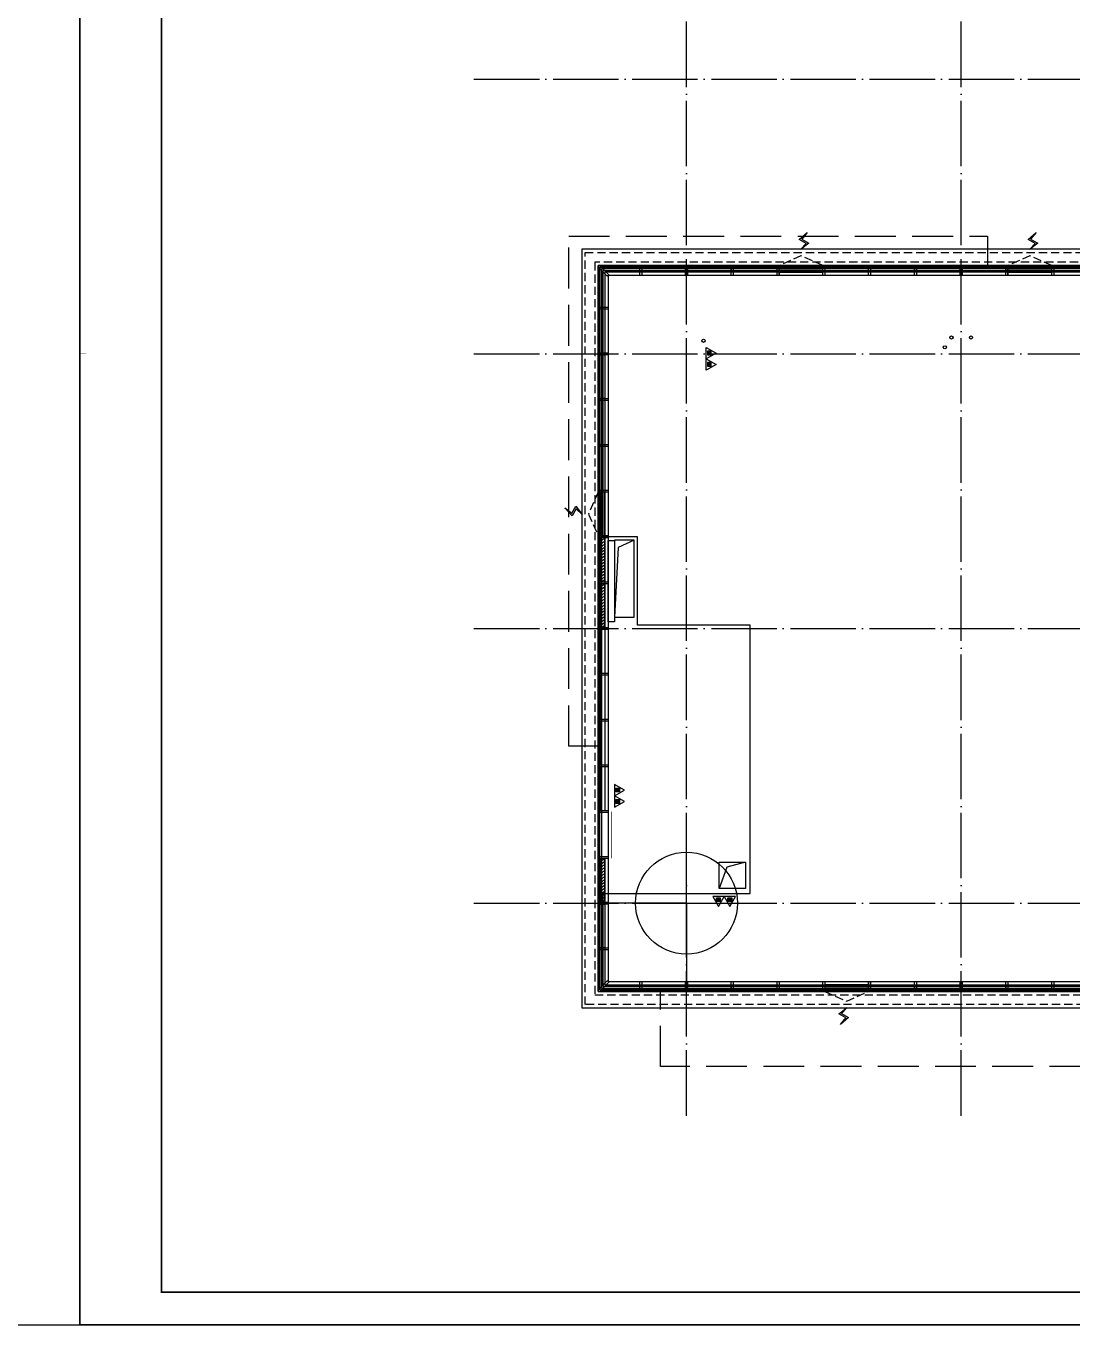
# Model space of a CAD drawing. Extents: x -292644 to 263613, y -713695 to 491457.
# Drawn here: x -20198 to 11789, y -12902 to 26827 of the extents above; entities that cross this region are included whole.
import ezdxf
from ezdxf.xclip import XClip

# ---------------------------------------------------------------- set-up
doc = ezdxf.new("R2010")
doc.units = 0
doc.header["$LTSCALE"] = 1000
doc.header["$MEASUREMENT"] = 0
for name, pattern in [('10#楼幕墙$0$DASH', [0.35, 0.25, -0.1]), ('104-10 轴网$0$DOTE', [2.4200000000000004, 2, -0.2, 0.02, -0.2]), ('X-104 8#10#平面_t3$0$109-34 轴网$0$L1$0$$AUDIT_BAD_LTYPE1', [0]), ('X-104 8#10#平面_t3$0$CACHE', [0.375, 0.25, -0.125]), ('X-104 8#10#平面_t3$0$DASH', [0.35, 0.25, -0.1])]:
    doc.linetypes.add(name, pattern=pattern)
doc.layers.get('0').update_dxf_attribs({"linetype": 'CONTINUOUS'})
doc.layers.get('Defpoints').update_dxf_attribs({"linetype": 'CONTINUOUS'})
doc.layers.add('10#楼幕墙$0$04-不打印_辅助线', color=165, linetype='CONTINUOUS', plot=False)
doc.layers.add('X-104 8#10#平面_t3$0$04-不打印_辅助线', color=165, linetype='CONTINUOUS', plot=False)
for name, color, linetype in [('10#楼幕墙$0$04-电动窗', 1, 'CONTINUOUS'), ('10#楼幕墙$0$A-C_玻璃幕墙', 140, 'CONTINUOUS'), ('10#楼幕墙$0$A-C_窗', 140, 'CONTINUOUS'), ('10#楼幕墙$0$A-C_窗b', 191, 'CONTINUOUS'), ('10#楼幕墙$0$A-金属背板', 30, 'CONTINUOUS'), ('104-10 轴网$0$A_AXIS-轴线', 36, '104-10 轴网$0$DOTE'), ('X-104 8#10#平面_t3$0$A-O_分水线', 127, 'CONTINUOUS'), ('X-104 8#10#平面_t3$0$A-O_屋面', 201, 'CONTINUOUS'), ('X-104 8#10#平面_t3$0$A-O_散水', 134, 'CONTINUOUS'), ('X-104 8#10#平面_t3$0$A-TECH_结构', 21, 'CONTINUOUS'), ('X-104 8#10#平面_t3$0$E-立面轮廓', 241, 'CONTINUOUS'), ('X-104 8#10#平面_t3$0$水-消火栓', 41, 'CONTINUOUS'), ('X-104 8#10#平面_t3$0$水-雨水管', 4, 'X-104 8#10#平面_t3$0$TG_Y')]:
    doc.layers.add(name, color=color, linetype=linetype)
doc.layers.add('X-104 8#10#平面_t3$0$000套内', color=226, linetype='CONTINUOUS', lineweight=30, plot=False)
doc.layers.get('X-104 8#10#平面_t3$0$A-O_分水线').off()
doc.styles.add('X-104 8#10#平面_t3$0$TG_LINETYPE', font='romans2.shx', dxfattribs={"width": 0.8, "height": 3, "bigfont": 'hzdf2.shx'})
doc.linetypes.add('X-104 8#10#平面_t3$0$TG_Y', pattern='A,5,-0.3,["Y",X-104 8#10#平面_t3$0$TG_LINETYPE,S=0.1,R=0,X=-0.23,Y=-0.15],0', length=5.3)

# ---------------------------------------------------------------- blocks, each defined once
blk = doc.blocks.new('图框-A1')
for points, const_width in [([(5.684341886080801e-13, 0), (841.0000000000002, 0), (841.0000000000002, 594), (5.684341886080801e-13, 594)], 0.05), ([(765.9999999999966, 584), (25.00000000000045, 584), (25.00000000000045, 10), (766.0000000000002, 10)], 0.5)]:
    blk.add_lwpolyline(points, close=True, dxfattribs=dict(const_width=const_width))
at = {"const_width": 0.05}
blk.add_lwpolyline([(5.684341886080801e-13, 297), (2.000000000000568, 297)], dxfattribs=at)
blk = doc.blocks.new('104-10 轴网')
at = {"layer": '104-10 轴网$0$A_AXIS-轴线', "linetype": '104-10 轴网$0$DOTE'}
for p, q in [((-5.093170329928398e-11, -6500.000000000015), (2.110027708113194e-10, 40100.00000000004)), ((8399.999999999949, -6500.000000000015), (8400.000000000211, 40100.00000000004)), ((-6500.000000000022, 25199.99999999999), (48500.00000000018, 25200.00000000004)), ((-6500.000000000022, 16799.99999999999), (48500.00000000018, 16800.00000000004)), ((-6500.000000000022, 8399.999999999985), (48500.00000000018, 8400.000000000044)), ((-6500.000000000022, -1.477928890381008e-11), (48500.00000000018, 4.342837200965732e-11))]:
    blk.add_line(p, q, dxfattribs=at)
at = {"layer": 'Defpoints'}
blk.add_lwpolyline([(-16049.99999999992, 45500.00000000001), (58050.00000000011, 45499.99999999999), (58050.00000000011, -11900.00000000001), (-16049.99999999998, -11899.99999999996)], close=True, dxfattribs=at)
blk = doc.blocks.new('104-8910 结构')
at = {"layer": 'Defpoints'}
blk.add_lwpolyline([(-19000, -118200), (61000, -118200.0000000002), (60999.99999999996, 41799.99999999983), (-19000, 41799.99999999996)], close=True, dxfattribs=at)
blk = doc.blocks.new('X-104 8#10#平面_t3$0$yteiteru7y6')
at = {"layer": 'X-104 8#10#平面_t3$0$A-TECH_结构'}
for points in [[(43599.99999987503, 25199.99999999954), (44000.00000000012, 25199.99999999942), (44000.00000000047, 23899.99999999338), (43599.99999987538, 23899.9999999935)], [(17550.00009050627, 10050.00004004795), (17550.00004707381, 8750.00005011633), (17000.0000033941, 8750.000029312505), (17181.19745823399, 9940.417403183063)], [(17550.00006879004, 8750.000036196143), (17000.0000000031, 8750.000011480995), (17000.0000000031, 10049.99993964261), (17550.00006879004, 10049.99996435776)], [(33549.99992714335, 10049.99903622497), (33549.99997317632, 8750.000027945614), (32949.99995462797, 8749.999959030945), (33137.91965881839, 9881.415826070093)]]:
    blk.add_lwpolyline(points, close=True, dxfattribs=at)
at = {"layer": 'X-104 8#10#平面_t3$0$A-TECH_结构', "linetype": 'X-104 8#10#平面_t3$0$109-34 轴网$0$L1$0$$AUDIT_BAD_LTYPE1'}
blk.add_lwpolyline([(44000.00000000047, 25199.99999999942), (43776.54450888466, 25047.19460524083), (43599.99999987528, 23899.99999999387)], dxfattribs=at)
at = {"layer": 'X-104 8#10#平面_t3$0$A-TECH_结构'}
for points in [[(-1600.000000000012, 11099.99999999366), (-2084.67156194523, 10876.08683458786), (-2199.999999999039, 8750.000000010607)], [(44200.0000000028, 8199.999999999534), (43644.10612681275, 8093.626561861485), (43200.00000000003, 6649.999999999966)]]:
    blk.add_lwpolyline(points, dxfattribs=at)
at = {"layer": 'X-104 8#10#平面_t3$0$A-TECH_结构', "linetype": 'X-104 8#10#平面_t3$0$109-34 轴网$0$L1$0$$AUDIT_BAD_LTYPE1'}
for points in [[(-2199.999999999039, 8750.000000010607), (-1599.999999999534, 8750.000000010607), (-1600.000000000012, 11099.99999999365), (-2199.999999999516, 11099.99999999365)], [(33549.99997317632, 8750.000027945614), (32949.99995863652, 8750.000027945614), (32949.99995863652, 10049.99900962345), (33549.99997317632, 10049.99900962345)], [(43200.00000000007, 8199.999999999496), (44200.0000000028, 8199.999999999534), (44200.00000000276, 6650.000000000007), (43200.00000000003, 6649.999999999969)]]:
    blk.add_lwpolyline(points, close=True, dxfattribs=at)
blk = doc.blocks.new('X-104 8#10#平面_t3$0$rhyseuyi')
at = {"layer": 'X-104 8#10#平面_t3$0$A-TECH_结构', "linetype": 'X-104 8#10#平面_t3$0$109-34 轴网$0$L1$0$$AUDIT_BAD_LTYPE1'}
blk.add_lwpolyline([(22550.00000147264, 20800.18525530281), (22549.99999999172, 36250.00000000003), (44650.00000000591, 36250.00000000003), (44650.00000000267, 5750.000000011165), (33550.00000000042, 5749.999996079934), (33549.99999999956, 2800.00000587945), (27849.99999999903, 2800.000009821595), (27849.99999999989, -2650.000000044718), (-2650.000000000116, -2650.000000044733), (-2650.000000000233, 19449.99969723696), (17799.99999874334, 19450.12322490085), (17800.00000022122, 20799.81474476285)], close=True, dxfattribs=at)
blk = doc.blocks.new('10#楼幕墙$0$2')
for points in [[(-199772.2420019889, 234015.7524743264), (-199772.2420019889, 236514.4760455291)], [(-199772.2420019889, 234015.7524743264), (-202270.9655731916, 234015.7524743264)], [(-199772.2420019889, 234015.7524743264), (-199772.2420019889, 231517.0289031237)], [(-199772.2420019889, 234015.7524743264), (-197273.5184307862, 234015.7524743264)]]:
    blk.add_lwpolyline(points)
blk.add_circle((-199772.2420019889, 234015.7524743264), 1556.811371132266)
blk = doc.blocks.new('10#楼幕墙$0$ii')
blk.add_lwpolyline([(-1339.999257087533, -5.379672802519053e-05), (0.0007429124671034515, -5.379672802519053e-05), (0.0007429124671034515, -150.000053796728), (-1339.999257087533, -150.000053796728)], close=True)
blk = doc.blocks.new('10#楼幕墙$0$$TCHSYS$WIN2D')
for p, q in [((-0.5, 0.5), (0.5, 0.5)), ((-0.5, 0.5), (-0.4999999999999999, -0.5)), ((0.5, 0.5), (0.4999999999999998, -0.5)), ((0.5, 0.1666666666666666), (-0.5, 0.1666666666666666)), ((0.5, -0.1666666666666667), (-0.5, -0.1666666666666667)), ((-0.4999999999999999, -0.5), (0.5, -0.5))]:
    blk.add_line(p, q)
blk = doc.blocks.new('10#楼幕墙$0$开启扇')
at = {"layer": '10#楼幕墙$0$04-电动窗'}
h = blk.add_hatch(color=1, dxfattribs=at)
h.dxf.hatch_style = 1
h.paths.add_polyline_path([(680.5562354524154, 539.9632903847669), (509.7987490945379, 728.6290481947071), (726.3024437201093, 845.9672921814199), (478.2154791858056, 1065.595502953947), (646.9190324007068, 855.8806169162563), (430.4153377751354, 738.5423729295435)])
at = {"linetype": '10#楼幕墙$0$DASH'}
blk.add_lwpolyline([(0, 49.99999999714782), (670, 349.9999999971478), (1340, 49.99999999714782)], dxfattribs=at)
at = {"layer": '10#楼幕墙$0$04-电动窗', "color": 1}
blk.add_lwpolyline([(680.5562354524154, 539.9632903847669), (509.7987490945379, 728.6290481947071), (726.3024437201093, 845.9672921814199), (478.2154791858056, 1065.595502953947), (646.9190324007068, 855.8806169162563), (430.4153377751354, 738.5423729295435), (680.5562354524154, 539.9632903847669)], close=True, dxfattribs=at)
at = {"xscale": -1340, "yscale": 300, "zscale": 1340, "rotation": 180}
blk.add_blockref('10#楼幕墙$0$$TCHSYS$WIN2D', (670, -100), dxfattribs=at)
blk = doc.blocks.new('10#楼幕墙$0$$WINLIB2D$00000039')
at = {"color": 0}
for points in [[(-0.4999999999983409, 0.5000000000445652), (-0.4999999999999964, -0.4999999999999716)], [(0.5000000000016591, 0.4999999999536158), (-0.4999999999983409, 0.5000000000445652)], [(0.4999999999983338, -0.5000000000463842), (0.4999999999999609, 0.4999999999999432)], [(-0.499999999999428, 0.1666666667124446), (0.500000000000572, 0.1666666666205998)], [(-0.4518745131427302, -0.1666666666260284), (-0.5000000000072298, 0.08358586507802102)], [(-0.3838834764901549, -0.166666666632409), (-0.4479860405916831, 0.1666666667079113)], [(-0.3158924398378069, -0.166666666637866), (-0.3799950039392748, 0.1666666667006353)], [(-0.2479014031851996, -0.166666666645142), (-0.3120039672867243, 0.1666666666951784)], [(-0.1799103665328481, -0.1666666666505989), (-0.2440129306343159, 0.1666666666887977)], [(-0.1119193298802692, -0.1666666666569512), (-0.1760218939817904, 0.1666666666824455)], [(-0.04392829322788927, -0.1666666666633319), (-0.1080308573293216, 0.1666666666760648)], [(0.02406274342471804, -0.1666666666696841), (-0.04003982067680312, 0.1666666666697125)], [(0.09205378007703402, -0.1666666666751411), (0.02795121597557682, 0.1666666666642556)], [(0.1600448167296129, -0.1666666666815217), (0.0959422526280953, 0.1666666666578749)], [(0.2280358533819644, -0.166666666687874), (0.163933289280525, 0.1666666666505989)], [(0.2960268900345753, -0.1666666666942547), (0.231924325933047, 0.1666666666460657)], [(0.3640179266869801, -0.1666666667006069), (0.2999153625854838, 0.166666666639685)], [(0.4320089633395341, -0.1666666667060639), (0.3679063992380058, 0.166666666632409)], [(0.4999999999916831, -0.1666666667115209), (0.4358974358904746, 0.1666666666260568)], [(-0.500000000000572, -0.1666666666214951), (0.499999999999428, -0.1666666667124446)], [(0.4999999999983338, -0.5000000000463842), (-0.5000000000016662, -0.4999999999554348)]]:
    blk.add_lwpolyline(points, dxfattribs=at)
blk = doc.blocks.new('10#楼幕墙')
at = {"layer": '10#楼幕墙$0$04-不打印_辅助线'}
for points in [[(-18549.99999999994, -12899.99999999999), (65550.00000000006, -12899.99999999999), (65550.00000000006, 46500.00000000001), (-18549.99999999994, 46500.00000000001)], [(22600.01556205962, 20799.99805111808), (17800.01556149623, 20799.9980511828), (17799.99999943667, 19400.00000006474), (-2599.999999999942, 19400.00000000001), (-2599.999999999942, -2599.999999999985), (27800.00000000006, -2599.999999999985), (27799.9999999994, 2800.000017646601), (33499.9999999994, 2800.000017646601), (33500.00000000006, 5800.000000000015), (44600.00000000006, 5800.000000000015), (44600.00000000006, 36200.00000000001), (22600.00000000006, 36200.00000000001)]]:
    blk.add_lwpolyline(points, close=True, dxfattribs=at)
at = {"layer": '10#楼幕墙$0$A-C_玻璃幕墙'}
for points in [[(18029.99999999959, 19500.00000000001), (-2699.999999999942, 19500.00000000001), (-2699.999999999942, -2699.999999999985), (27900.00000000006, -2699.999999999985), (27900.00000000006, 4100.000000000015), (29204.55488497031, 4100.000000000015)], [(17969.99999999959, 19450.00000000001), (-2649.999999999942, 19450.00000000001), (-2649.999999999942, 2829.999999987209)], [(17969.99999999959, 19300.00000000001), (-2499.999999999942, 19300.00000000001), (-2499.999999999942, 2829.999999987209)], [(18029.99999999959, 19200.00000000001), (-2399.999999999942, 19200.00000000001), (-2399.999999999942, -2399.999999999985), (27600.00000000006, -2399.999999999985), (27600.00000000006, 4400.000000000015), (28128.41289360973, 4400.000000000015)], [(-2649.999999999942, 1370.000742906195), (-2649.999999999942, -2649.999999999985), (27850.00000000006, -2649.999999999985), (27850.00000000006, 4150.000000000015), (28129.99999998772, 4150.000000000015)], [(-2499.999999999942, 1370.000742906195), (-2499.999999999942, -2499.999999999985), (27700.00000000006, -2499.999999999985), (27700.00000000006, 4300.000000000015), (28129.99999998772, 4300.000000000015)]]:
    blk.add_lwpolyline(points, dxfattribs=at)
for points in [[(-2671.213203435589, 19428.78679656443), (-2628.786796564353, 19471.2132034356), (-2378.786796564353, 19221.2132034356), (-2421.213203435531, 19178.78679656443)], [(-1370.000000000407, 19200.00000000001), (-1430.000000000407, 19200.00000000001), (-1430.000000000407, 19500.00000000013), (-1370.000000000407, 19500.00000000013)], [(29.99999999959255, 19200.00000000001), (-30.00000000040745, 19200.00000000001), (-30.00000000040745, 19500.00000000013), (29.99999999959255, 19500.00000000013)], [(1429.999999999593, 19200.00000000001), (1369.999999999593, 19200.00000000001), (1369.999999999593, 19500.00000000013), (1429.999999999593, 19500.00000000013)], [(2829.999999999593, 19200.00000000001), (2769.999999999593, 19200.00000000001), (2769.999999999593, 19500.00000000013), (2829.999999999593, 19500.00000000013)], [(4229.999999999593, 19200.00000000001), (4169.999999999593, 19200.00000000001), (4169.999999999593, 19500.00000000013), (4229.999999999593, 19500.00000000013)], [(5629.999999999593, 19200.00000000001), (5569.999999999593, 19200.00000000001), (5569.999999999593, 19500.00000000013), (5629.999999999593, 19500.00000000013)], [(7029.999999999593, 19200.00000000001), (6969.999999999593, 19200.00000000001), (6969.999999999593, 19500.00000000013), (7029.999999999593, 19500.00000000013)], [(8429.999999999593, 19200.00000000001), (8369.999999999593, 19200.00000000001), (8369.999999999593, 19500.00000000013), (8429.999999999593, 19500.00000000013)], [(9829.999999999593, 19200.00000000001), (9769.999999999593, 19200.00000000001), (9769.999999999593, 19500.00000000013), (9829.999999999593, 19500.00000000013)], [(11229.99999999959, 19200.00000000001), (11169.99999999959, 19200.00000000001), (11169.99999999959, 19500.00000000013), (11229.99999999959, 19500.00000000013)], [(-2399.999999999476, 18229.99999999373), (-2399.999999999476, 18169.99999999373), (-2699.999999999709, 18169.99999999373), (-2699.999999999709, 18229.99999999373)], [(-2399.999999999476, 16829.99999999373), (-2399.999999999476, 16769.99999999373), (-2699.999999999709, 16769.99999999373), (-2699.999999999709, 16829.99999999373)], [(-2399.999999999476, 15429.99999999373), (-2399.999999999476, 15369.99999999373), (-2699.999999999709, 15369.99999999373), (-2699.999999999709, 15429.99999999373)], [(-2399.999999999476, 14029.99999999373), (-2399.999999999476, 13969.99999999373), (-2699.999999999709, 13969.99999999373), (-2699.999999999709, 14029.99999999373)], [(-2399.999999999476, 12629.99999999373), (-2399.999999999476, 12569.99999999373), (-2699.999999999709, 12569.99999999373), (-2699.999999999709, 12629.99999999373)], [(-2399.999999999476, 11229.99999999373), (-2399.999999999476, 11169.99999999373), (-2699.999999999709, 11169.99999999373), (-2699.999999999709, 11229.99999999373)], [(-2399.999999999476, 9829.999999993728), (-2399.999999999476, 9769.999999993728), (-2699.999999999709, 9769.999999993728), (-2699.999999999709, 9829.999999993728)], [(-2399.999999999476, 8429.999999993728), (-2399.999999999476, 8369.999999993728), (-2699.999999999709, 8369.999999993728), (-2699.999999999709, 8429.999999993728)], [(-2399.999999999476, 7029.999999993728), (-2399.999999999476, 6969.999999993728), (-2699.999999999709, 6969.999999993728), (-2699.999999999709, 7029.999999993728)], [(-2399.999999999476, 5629.999999993728), (-2399.999999999476, 5569.999999993728), (-2699.999999999709, 5569.999999993728), (-2699.999999999709, 5629.999999993728)], [(-2399.999999999476, 4229.999999993728), (-2399.999999999476, 4169.999999993728), (-2699.999999999709, 4169.999999993728), (-2699.999999999709, 4229.999999993728)], [(-2399.999999999476, 2829.999999987209), (-2399.999999999476, 2769.999999987209), (-2699.999999999709, 2769.999999987209), (-2699.999999999709, 2829.999999987209)], [(-2399.999999999476, 1429.999999993612), (-2399.999999999476, 1369.999999993612), (-2699.999999999709, 1369.999999993612), (-2699.999999999709, 1429.999999993612)], [(-2399.999999999476, 29.99999999361171), (-2399.999999999476, -30.00000000638829), (-2699.999999999709, -30.00000000638829), (-2699.999999999709, 29.99999999361171)], [(-2399.999999999476, -1370.000000006388), (-2399.999999999476, -1430.000000006388), (-2699.999999999709, -1430.000000006388), (-2699.999999999709, -1370.000000006388)], [(-2650, -2607.573593128778), (-2607.573593128764, -2649.999999999956), (-2378.786796564353, -2421.213203435575), (-2421.213203435531, -2378.786796564396)], [(-1370.000000000175, -2700.000000006388), (-1430.000000000175, -2700.000000006388), (-1430.000000000175, -2400.000000006738), (-1370.000000000175, -2400.000000006738)], [(29.99999999982538, -2700.000000006388), (-30.00000000017462, -2700.000000006388), (-30.00000000017462, -2400.000000006738), (29.99999999982538, -2400.000000006738)], [(1429.999999999825, -2700.000000006388), (1369.999999999825, -2700.000000006388), (1369.999999999825, -2400.000000006738), (1429.999999999825, -2400.000000006738)], [(2829.999999999825, -2700.000000006388), (2769.999999999825, -2700.000000006388), (2769.999999999825, -2400.000000006738), (2829.999999999825, -2400.000000006738)], [(4229.999999999825, -2700.000000006388), (4169.999999999825, -2700.000000006388), (4169.999999999825, -2400.000000006738), (4229.999999999825, -2400.000000006738)], [(5629.999999999825, -2700.000000006388), (5569.999999999825, -2700.000000006388), (5569.999999999825, -2400.000000006738), (5629.999999999825, -2400.000000006738)], [(7029.999999999825, -2700.000000006388), (6969.999999999825, -2700.000000006388), (6969.999999999825, -2400.000000006738), (7029.999999999825, -2400.000000006738)], [(8429.999999999825, -2700.000000006388), (8369.999999999825, -2700.000000006388), (8369.999999999825, -2400.000000006738), (8429.999999999825, -2400.000000006738)], [(9829.999999999825, -2700.000000006388), (9769.999999999825, -2700.000000006388), (9769.999999999825, -2400.000000006738), (9829.999999999825, -2400.000000006738)], [(11229.99999999983, -2700.000000006388), (11169.99999999983, -2700.000000006388), (11169.99999999983, -2400.000000006738), (11229.99999999983, -2400.000000006738)]]:
    blk.add_lwpolyline(points, close=True, dxfattribs=at)
at = {"layer": '10#楼幕墙$0$A-金属背板'}
for points in [[(-2619.999999999942, 8369.999999993728), (-2619.999999999943, 7029.999999993728), (-2599.999999999943, 7029.999999993728), (-2599.999999999942, 8369.999999993728)], [(-2619.999999999942, 6969.999999993728), (-2619.999999999943, 5629.999999993728), (-2599.999999999943, 5629.999999993728), (-2599.999999999942, 6969.999999993728)], [(-2619.999999999942, 5569.999999993728), (-2619.999999999943, 4229.999999993728), (-2599.999999999943, 4229.999999993728), (-2599.999999999942, 5569.999999993728)], [(-2619.999999999942, 4169.999999993728), (-2619.999999999943, 2829.999999993728), (-2599.999999999943, 2829.999999993728), (-2599.999999999942, 4169.999999993728)], [(-2620.000000000033, 1369.999999992167), (-2620.000000000034, 29.99999999216652), (-2600.000000000034, 29.99999999216652), (-2600.000000000033, 1369.999999992167)]]:
    blk.add_lwpolyline(points, close=True, dxfattribs=at)
at = {"layer": '10#楼幕墙$0$04-不打印_辅助线'}
blk.add_blockref('10#楼幕墙$0$2', (199772.2420019889, -234015.7524743264), dxfattribs=at)
at = {"layer": '10#楼幕墙$0$A-C_玻璃幕墙', "xscale": -1}
for p in [(4169.999999999593, 19449.9999999999), (11169.99999999959, 19450.00000000001)]:
    blk.add_blockref('10#楼幕墙$0$开启扇', p, dxfattribs=at)
at = {"layer": '10#楼幕墙$0$A-C_玻璃幕墙'}
for p in [(1369.999999999593, 19450.00000000001), (8369.999999999593, 19450.00000000001), (9769.999999999593, 19450.00000000001)]:
    blk.add_blockref('10#楼幕墙$0$ii', p, dxfattribs=at)
for p, rotation in [((-2649.999999999709, 16769.99999999373), 90), ((-2649.999999999709, -30.00000000638829), 90), ((29.99999999982538, -2650.000000006272), 180), ((7029.999999999825, -2650.000000007203), 180), ((8429.999999999825, -2650.000000007203), 180)]:
    blk.add_blockref('10#楼幕墙$0$ii', p, dxfattribs=dict(at, rotation=rotation))
at = {"layer": '10#楼幕墙$0$A-C_窗', "xscale": 1340, "yscale": 300.0000000000001, "zscale": -1340, "rotation": 90}
for p in [(-2550.000000013446, 10499.99999999582), (-2550.000000013912, 9099.999999995824)]:
    blk.add_blockref('10#楼幕墙$0$$WINLIB2D$00000039', p, dxfattribs=at)
at = {"layer": '10#楼幕墙$0$A-C_窗b', "color": 4, "xscale": -1}
for p, rotation in [((-2649.999999999476, 12569.99999999373), 90), ((4229.999999999825, -2650.000000006272), 180)]:
    blk.add_blockref('10#楼幕墙$0$开启扇', p, dxfattribs=dict(at, rotation=rotation))
at = {"layer": 'Defpoints', "color": 2, "xscale": 1340, "yscale": 300.0000000000001, "zscale": -1340, "rotation": 90}
blk.add_blockref('10#楼幕墙$0$$WINLIB2D$00000039', (-2550.000000013853, 699.9999999913998), dxfattribs=at)
blk = doc.blocks.new('X-104 8#10#平面_t3$0$$TWTSYS$00000546')
h = blk.add_hatch()
h.set_pattern_fill('ANSI31', color=256, scale=200, style=0)
h.set_pattern_definition([(45, (-38543.80223862439, -6670.830405693208), (-17.67766952966369, 17.67766952966369), [])])
h.paths.add_polyline_path([(-64.92232553117356, 173.7449990885525), (64.922325531159, 173.7449990885525), (64.922325531159, 43.90034802621994), (-64.92232553117356, 43.90034802621994)])
for points in [[(0, 343.6163707387423), (-198.3870041439732, 0), (198.3870041439732, 0)], [(-64.92232553117356, 173.7449990885525), (64.922325531159, 173.7449990885525), (64.922325531159, 43.90034802621994), (-64.92232553117356, 43.90034802621994)]]:
    blk.add_lwpolyline(points, close=True)
blk = doc.blocks.new('X-104 8#10#平面_t3$0$A$C46662BA1')
at = {"layer": 'X-104 8#10#平面_t3$0$水-消火栓'}
blk.add_circle((519.9774000831802, 17200.00000000097), 50, dxfattribs=at)
at = {"layer": 'X-104 8#10#平面_t3$0$水-雨水管', "color": 160, "linetype": 'Continuous'}
for centre in [(8099.999999999764, 17300.00000000003), (8700.000000000371, 17300.00000000003)]:
    blk.add_circle(centre, 50, dxfattribs=at)
at = {"layer": 'X-104 8#10#平面_t3$0$水-雨水管', "linetype": 'Continuous'}
blk.add_circle((7899.99999999996, 16999.99999999953), 50, dxfattribs=at)
at = {"layer": 'X-104 8#10#平面_t3$0$水-消火栓', "yscale": 0.88, "zscale": 0.88}
for p, xscale, rotation in [((599.99999999876, 16824.58056364721), -0.88, 270), ((599.9999999987596, 16475.41943635372), -0.88, 270), ((-2199.999999999533, 3457.382342672052), 0.88, 270), ((-2199.999999999533, 3108.22121537857), 0.88, 270), ((975.4194363525985, 200.0000000002779), 0.88, 179.9999999999992), ((1324.580563646081, 200.0000000002775), 0.88, 179.9999999999992)]:
    blk.add_blockref('X-104 8#10#平面_t3$0$$TWTSYS$00000546', p, dxfattribs=dict(at, xscale=xscale, rotation=rotation))
blk = doc.blocks.new('X-104 8#10#平面_t3$0$rfdsgdfhgh')
at = {"layer": 'X-104 8#10#平面_t3$0$A-TECH_结构', "linetype": 'X-104 8#10#平面_t3$0$109-34 轴网$0$L1$0$$AUDIT_BAD_LTYPE1'}
blk.add_lwpolyline([(-849.9999999999998, 849.9999999999998), (-50, 850), (-50, 50), (-849.9999999999998, 49.99999999999994)], close=True, dxfattribs=at)
blk.add_lwpolyline([(-50, 850), (-617.0000000000089, 705.4999999997249), (-849.9999999999998, 49.99999999999994)], dxfattribs=at)
blk = doc.blocks.new('X-104 8#10#平面_t3')
at = {"linetype": 'X-104 8#10#平面_t3$0$109-34 轴网$0$L1$0$$AUDIT_BAD_LTYPE1'}
blk.add_lwpolyline([(65550, 46500.00000000003), (65550, -12899.99999999997), (-18550.00000000001, -12899.99999999994), (-18550.00000000001, 46500.00000000003)], close=True, dxfattribs=at)
at = {"linetype": 'X-104 8#10#平面_t3$0$109-34 轴网$0$L1$0$$AUDIT_BAD_LTYPE1', "const_width": 20}
blk.add_lwpolyline([(-2296.430690731915, 1370.000067097339), (-2296.430690731915, 2799.999999990425)], dxfattribs=at)
at = {"layer": 'X-104 8#10#平面_t3$0$000套内'}
blk.add_lwpolyline([(-2549.999999999836, 300.0000069752859), (1949.968605216382, 300.0288797717367), (1950.03139478364, 8499.971106278419), (-1500.031394783651, 8500.057752567925), (-1499.968605216371, 11199.99999999366), (-2549.999999999993, 11199.99999999366), (-2550.000000000131, 19350), (17049.99999999995, 19350), (17049.99999999995, 19350), (17050.0000000002, 11550.00000788411), (16900.00000000318, 11550.00000788414), (16900.00000000319, 8650.000007879251), (21549.99999999861, 8650.000007879222), (21549.99999999861, 7550.000007879193), (25450.00000001156, 7550.000007879222), (25450.00000001181, 6650.000000014872), (27750.00000000526, 6650.000000004016), (27749.99999996277, -2550.000000006519), (-2549.999999999796, -2550.000000006228), (-2549.999999999836, 300.0000069752859)], dxfattribs=at)
at = {"layer": 'X-104 8#10#平面_t3$0$04-不打印_辅助线'}
blk.add_lwpolyline([(-102649.9999999999, -12899.99999999997), (-18549.99999999996, -12899.99999999997), (-18549.99999999996, 46500.00000000003), (-102649.9999999999, 46500.00000000003)], close=True, dxfattribs=at)
at = {"layer": 'X-104 8#10#平面_t3$0$A-O_屋面', "linetype": 'X-104 8#10#平面_t3$0$DASH', "ltscale": 5}
for points in [[(32800.00000000629, 36299.99999999671), (32800.00000000629, 37199.99997217814), (47000.00000000341, 37199.99997217816), (47000.00000000341, 21799.99997209321), (47000.00000000411, 21799.99997209321), (47000.00000000411, 15999.99997209312), (45599.99999997539, 15999.99997209309), (45599.99999997524, 4799.999972060032), (34400.00000000006, 4799.99997209321), (34400.00000000006, 3399.99997209321), (28800.00000000386, 3399.99997209321), (28800.00000000386, -3600.00002790679), (17600.00000000386, -3600.00002790679), (17600.00000000386, -5000.00002790679), (-799.9999999961328, -5000.000027906673), (-799.9999999961074, -2700.000000006257)], [(-2699.999999999909, 4799.999972107937), (-3599.999999843327, 4799.999972107937), (-3599.999999996016, 20399.99997210564), (9200.00000000398, 20399.99997210564), (9200.00000000398, 19499.50596179618)]]:
    blk.add_lwpolyline(points, dxfattribs=at)
at = {"layer": 'X-104 8#10#平面_t3$0$A-O_散水'}
blk.add_lwpolyline([(17799.99999943651, 20000.00000004453), (-3200.000000000076, 20000.00000004479), (-3199.999999999942, -3199.999999999971), (28400.00000000006, -3199.999999999971), (28400.00000000006, -299.9999921589042), (27900.00000000006, -299.9999921589042), (27900.00000000006, -2699.999999999971), (-2699.999999999949, -2699.999999999971), (-2700.000000000073, 19500.00000004476), (17799.99999943667, 19500.00000004453), (17799.9999992678, 20000.00000004453)], dxfattribs=at)
at = {"layer": 'X-104 8#10#平面_t3$0$A-O_散水', "linetype": 'X-104 8#10#平面_t3$0$CACHE'}
blk.add_lwpolyline([(22100.00000004979, 19600.00000004516), (-2800.000000000073, 19600.00000004479), (-2799.999999999942, -2799.999999999971), (28000.00000000006, -2799.999999999971), (28000.00000000008, 4000.000000000014), (28300.00000000008, 4000.000000000014), (28300.00000000006, -3099.999999999971), (-3099.999999999942, -3099.999999999971), (-3100.000000000076, 19900.00000004479), (22099.99999994847, 19900.00000004516)], close=True, dxfattribs=at)
at = {"layer": 'X-104 8#10#平面_t3$0$E-立面轮廓', "ltscale": 2}
blk.add_lwpolyline([(-2399.999999999536, 11088.63114793925), (-2199.999999999041, 11088.63114793925), (-2199.999999999039, 8599.999986049923), (-2399.999999999534, 8599.999986049923)], close=True, dxfattribs=at)
at = {"linetype": 'X-104 8#10#平面_t3$0$109-34 轴网$0$L1$0$$AUDIT_BAD_LTYPE1'}
ref = blk.add_blockref('10#楼幕墙', (0, 0), dxfattribs=at)
XClip(ref).set_block_clipping_path([(-18549.99999999996, -12899.99999999999), (65550.00000000006, 343500.0000000001)])
at = {"xscale": 100, "yscale": 100, "zscale": 100}
blk.add_blockref('图框-A1', (-18550.00000000001, -12899.99999999994), dxfattribs=at)
at = {"linetype": 'X-104 8#10#平面_t3$0$109-34 轴网$0$L1$0$$AUDIT_BAD_LTYPE1'}
ref = blk.add_blockref('104-10 轴网', (0, -2.91038304567337e-11), dxfattribs=at)
XClip(ref).set_block_clipping_path([(-16049.999999999975, -11899.999999999955), (58049.99999999998, 45500.000000000044)])
ref = blk.add_blockref('104-8910 结构', (-130.0000000003602, 106300.0000000001), dxfattribs=at)
XClip(ref).set_block_clipping_path([(-15919.999999999593, -118200.00000000006), (58180.000000000495, -60800.00000000007)])
at = {"layer": 'X-104 8#10#平面_t3$0$A-O_分水线', "linetype": 'X-104 8#10#平面_t3$0$109-34 轴网$0$L1$0$$AUDIT_BAD_LTYPE1'}
blk.add_blockref('X-104 8#10#平面_t3$0$A$C46662BA1', (0, -2.91038304567337e-11), dxfattribs=at)
at = {"layer": 'X-104 8#10#平面_t3$0$A-TECH_结构', "linetype": 'X-104 8#10#平面_t3$0$109-34 轴网$0$L1$0$$AUDIT_BAD_LTYPE1'}
for name, p in [('X-104 8#10#平面_t3$0$rhyseuyi', (5.820766091346741e-11, -1.164153218269348e-10)), ('X-104 8#10#平面_t3$0$yteiteru7y6', (0, -2.91038304567337e-11)), ('X-104 8#10#平面_t3$0$rfdsgdfhgh', (1850.000000000007, 400.0000000002328))]:
    blk.add_blockref(name, p, dxfattribs=at)

msp = doc.modelspace()

# ---------------------------------------------------------------- block references
msp.add_blockref('X-104 8#10#平面_t3', (0, 0))

doc.saveas('drawing.dxf')
